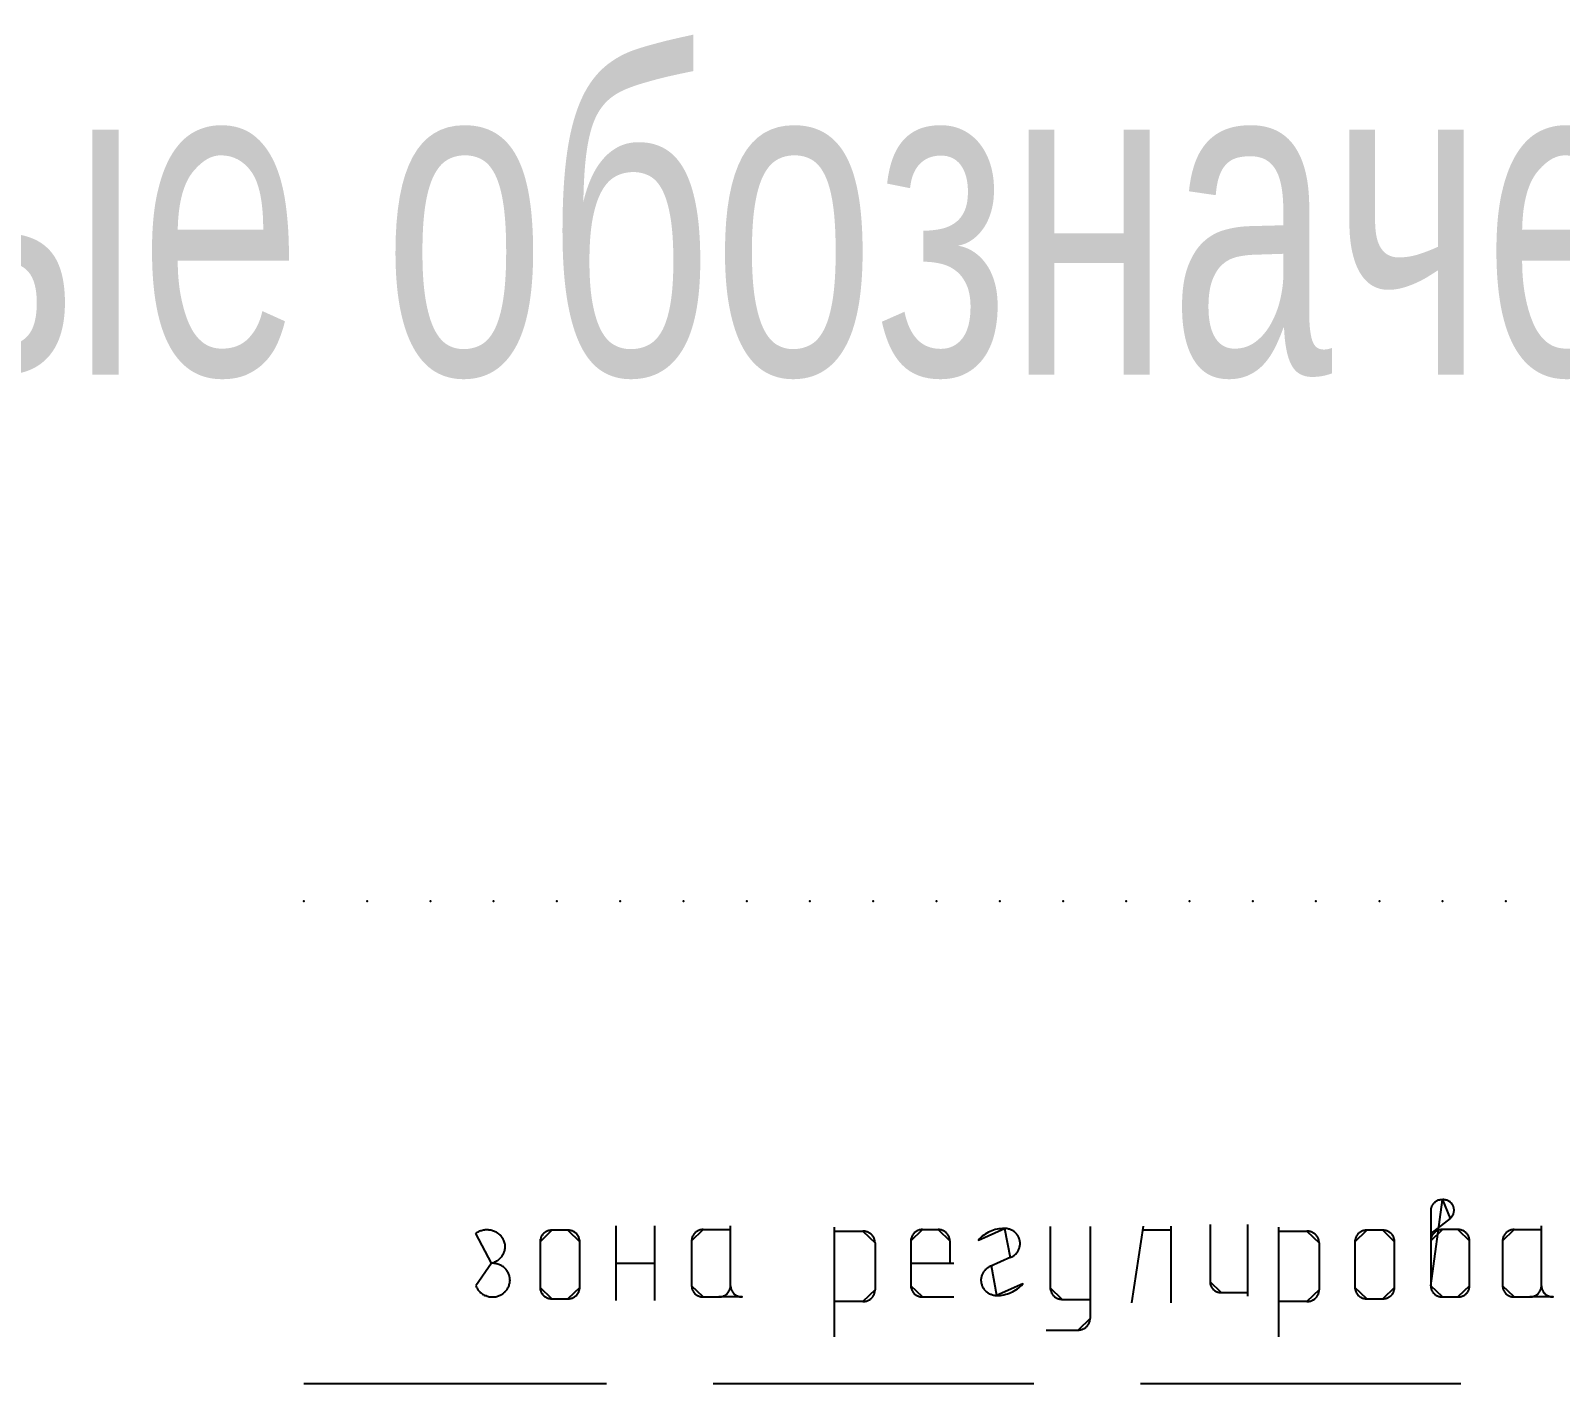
# Model space of a CAD drawing. Extents: x 8646 to 18206, y -17605 to -192.
# Drawn here: x 11101.51 to 11111.74, y -8999.72 to -8990.66 of the extents above; entities that cross this region are included whole.
import ezdxf

# ---------------------------------------------------------------- set-up
doc = ezdxf.new("R2010")
doc.units = 0
doc.layers.get('0').update_dxf_attribs({"linetype": 'CONTINUOUS'})
doc.styles.add('STYLE-ARIAL_NARROW', font='ARIALN.TTF')

msp = doc.modelspace()

# ---------------------------------------------------------------- linework, layer by layer
at = {"color": 8, "linetype": 'CONTINUOUS'}
for p, q in [((11109.397, -8998.653), (11109.397, -8999.037)), ((11109.646, -8998.653), (11109.646, -8999.133)), ((11111.003, -8998.612), (11110.873, -8998.712)), ((11105.1, -8998.691), (11104.994, -8998.691)), ((11105.421, -8998.661), (11105.421, -8999.161)), ((11105.681, -8998.661), (11105.681, -8999.161)), ((11106.006, -8998.687), (11106.189, -8998.687)), ((11106.189, -8999.063), (11106.189, -8998.662)), ((11106.883, -8998.671), (11106.883, -8999.405)), ((11106.883, -8998.697), (11107.074, -8998.697)), ((11107.474, -8998.687), (11107.578, -8998.687)), ((11108.328, -8998.667), (11108.328, -8999.077)), ((11108.594, -8998.667), (11108.594, -8999.282)), ((11108.949, -8998.665), (11108.87, -8999.176)), ((11109.135, -8998.691), (11108.949, -8998.691)), ((11109.135, -8998.665), (11109.135, -8999.176)), ((11109.854, -8998.671), (11109.854, -8999.405)), ((11109.854, -8998.697), (11110.045, -8998.697)), ((11110.552, -8998.691), (11110.446, -8998.691)), ((11111.055, -8998.687), (11110.951, -8998.687)), ((11111.431, -8998.687), (11111.613, -8998.687)), ((11111.613, -8999.063), (11111.613, -8998.662)), ((11104.915, -8998.768), (11104.915, -8999.074)), ((11105.18, -8999.074), (11105.18, -8998.768)), ((11105.928, -8998.762), (11105.928, -8999.063)), ((11107.156, -8998.776), (11107.156, -8999.09)), ((11107.395, -8998.762), (11107.395, -8999.063)), ((11107.656, -8998.762), (11107.656, -8998.912)), ((11110.126, -8998.776), (11110.126, -8999.09)), ((11110.366, -8998.768), (11110.366, -8999.074)), ((11110.631, -8999.074), (11110.631, -8998.768)), ((11111.133, -8999.063), (11111.133, -8998.762)), ((11111.353, -8998.762), (11111.353, -8999.063)), ((11105.421, -8998.911), (11105.681, -8998.911)), ((11107.395, -8998.912), (11107.682, -8998.912)), ((11108.065, -8998.872), (11107.926, -8998.934)), ((11104.994, -8999.15), (11105.1, -8999.15)), ((11106.006, -8999.138), (11106.111, -8999.138)), ((11107.474, -8999.138), (11107.682, -8999.138)), ((11108.408, -8999.154), (11108.594, -8999.154)), ((11109.471, -8999.109), (11109.646, -8999.109)), ((11110.446, -8999.15), (11110.552, -8999.15)), ((11110.951, -8999.138), (11111.055, -8999.138)), ((11111.431, -8999.138), (11111.535, -8999.138)), ((11107.074, -8999.169), (11106.883, -8999.169)), ((11110.045, -8999.169), (11109.854, -8999.169)), ((11108.301, -8999.359), (11108.514, -8999.359)), ((11103.335, -8999.716), (11105.359, -8999.716)), ((11106.073, -8999.716), (11108.217, -8999.716)), ((11108.931, -8999.716), (11111.074, -8999.716))]:
    msp.add_line(p, q, dxfattribs=at)
at = {"color": 8, "linetype": 'CONTINUOUS', "flags": 128}
for points in [[(11110.951, -8998.487), (11110.947, -8998.487), (11110.943, -8998.487), (11110.939, -8998.487), (11110.935, -8998.488), (11110.931, -8998.489), (11110.927, -8998.49), (11110.923, -8998.491), (11110.919, -8998.493), (11110.915, -8998.495), (11110.912, -8998.497), (11110.908, -8998.499), (11110.905, -8998.501), (11110.902, -8998.503), (11110.898, -8998.506), (11110.896, -8998.509), (11110.893, -8998.511), (11110.89, -8998.514), (11110.888, -8998.517), (11110.885, -8998.521), (11110.883, -8998.524), (11110.881, -8998.528), (11110.879, -8998.531), (11110.878, -8998.535), (11110.876, -8998.538), (11110.875, -8998.542), (11110.874, -8998.546), (11110.874, -8998.55), (11110.873, -8998.554), (11110.873, -8998.558), (11110.873, -8998.562), (11110.873, -8999.063)], [(11111.003, -8998.612), (11111.006, -8998.609), (11111.009, -8998.607), (11111.011, -8998.604), (11111.014, -8998.601), (11111.016, -8998.598), (11111.018, -8998.595), (11111.02, -8998.591), (11111.022, -8998.588), (11111.024, -8998.584), (11111.025, -8998.581), (11111.026, -8998.577), (11111.027, -8998.574), (11111.028, -8998.57), (11111.028, -8998.566), (11111.029, -8998.563), (11111.029, -8998.559), (11111.029, -8998.555), (11111.029, -8998.551), (11111.028, -8998.547), (11111.028, -8998.544), (11111.027, -8998.54), (11111.026, -8998.536), (11111.024, -8998.533), (11111.023, -8998.529), (11111.021, -8998.526), (11111.02, -8998.523), (11111.018, -8998.519), (11111.015, -8998.516), (11111.013, -8998.513), (11111.01, -8998.51), (11111.008, -8998.507), (11111.005, -8998.505), (11111.002, -8998.502), (11110.999, -8998.5), (11110.996, -8998.498), (11110.992, -8998.496), (11110.989, -8998.494), (11110.985, -8998.493), (11110.982, -8998.491), (11110.978, -8998.49), (11110.974, -8998.489), (11110.97, -8998.488), (11110.966, -8998.487), (11110.963, -8998.487), (11110.959, -8998.486), (11110.955, -8998.486), (11110.951, -8998.487)], [(11104.485, -8998.712), (11104.49, -8998.708), (11104.496, -8998.705), (11104.501, -8998.702), (11104.506, -8998.699), (11104.512, -8998.696), (11104.518, -8998.694), (11104.524, -8998.692), (11104.53, -8998.691), (11104.536, -8998.689), (11104.542, -8998.688), (11104.548, -8998.687), (11104.554, -8998.687), (11104.561, -8998.687), (11104.567, -8998.687), (11104.573, -8998.688), (11104.579, -8998.688), (11104.585, -8998.689), (11104.591, -8998.691), (11104.597, -8998.693), (11104.603, -8998.695), (11104.609, -8998.697), (11104.615, -8998.7), (11104.62, -8998.703), (11104.625, -8998.706), (11104.631, -8998.709), (11104.635, -8998.713), (11104.64, -8998.717), (11104.645, -8998.721), (11104.649, -8998.725), (11104.653, -8998.73), (11104.657, -8998.735), (11104.66, -8998.74), (11104.664, -8998.745), (11104.666, -8998.75), (11104.669, -8998.756), (11104.671, -8998.761), (11104.673, -8998.767), (11104.675, -8998.773), (11104.677, -8998.779), (11104.678, -8998.784), (11104.678, -8998.79), (11104.679, -8998.796), (11104.679, -8998.802), (11104.679, -8998.808), (11104.678, -8998.814), (11104.677, -8998.82), (11104.676, -8998.826), (11104.675, -8998.832), (11104.673, -8998.838), (11104.671, -8998.843), (11104.668, -8998.849), (11104.666, -8998.854), (11104.663, -8998.859), (11104.659, -8998.865), (11104.656, -8998.869), (11104.652, -8998.874), (11104.648, -8998.879), (11104.643, -8998.883), (11104.639, -8998.887), (11104.634, -8998.891), (11104.629, -8998.895), (11104.624, -8998.898), (11104.619, -8998.901), (11104.613, -8998.904), (11104.607, -8998.906), (11104.602, -8998.909), (11104.596, -8998.911), (11104.59, -8998.912)], [(11104.994, -8998.691), (11104.99, -8998.691), (11104.986, -8998.691), (11104.982, -8998.692), (11104.978, -8998.693), (11104.974, -8998.694), (11104.97, -8998.695), (11104.966, -8998.696), (11104.962, -8998.698), (11104.958, -8998.699), (11104.955, -8998.701), (11104.951, -8998.703), (11104.947, -8998.706), (11104.944, -8998.708), (11104.941, -8998.711), (11104.938, -8998.713), (11104.935, -8998.716), (11104.932, -8998.719), (11104.93, -8998.723), (11104.928, -8998.726), (11104.925, -8998.729), (11104.923, -8998.733), (11104.922, -8998.736), (11104.92, -8998.74), (11104.919, -8998.744), (11104.917, -8998.748), (11104.916, -8998.752), (11104.916, -8998.756), (11104.915, -8998.76), (11104.915, -8998.764), (11104.915, -8998.768)], [(11105.18, -8998.768), (11105.18, -8998.764), (11105.18, -8998.76), (11105.179, -8998.756), (11105.178, -8998.752), (11105.177, -8998.748), (11105.176, -8998.744), (11105.175, -8998.74), (11105.173, -8998.736), (11105.171, -8998.733), (11105.169, -8998.729), (11105.167, -8998.726), (11105.165, -8998.723), (11105.162, -8998.719), (11105.16, -8998.716), (11105.157, -8998.713), (11105.154, -8998.711), (11105.15, -8998.708), (11105.147, -8998.706), (11105.144, -8998.703), (11105.14, -8998.701), (11105.137, -8998.699), (11105.133, -8998.698), (11105.129, -8998.696), (11105.125, -8998.695), (11105.121, -8998.694), (11105.117, -8998.693), (11105.113, -8998.692), (11105.109, -8998.691), (11105.105, -8998.691), (11105.1, -8998.691)], [(11106.006, -8998.687), (11106.002, -8998.687), (11105.998, -8998.687), (11105.994, -8998.688), (11105.99, -8998.689), (11105.986, -8998.689), (11105.982, -8998.691), (11105.978, -8998.692), (11105.975, -8998.693), (11105.971, -8998.695), (11105.967, -8998.697), (11105.964, -8998.699), (11105.96, -8998.701), (11105.957, -8998.704), (11105.954, -8998.706), (11105.951, -8998.709), (11105.948, -8998.712), (11105.946, -8998.715), (11105.943, -8998.718), (11105.941, -8998.721), (11105.939, -8998.724), (11105.937, -8998.728), (11105.935, -8998.731), (11105.933, -8998.735), (11105.932, -8998.739), (11105.931, -8998.743), (11105.93, -8998.746), (11105.929, -8998.75), (11105.929, -8998.754), (11105.928, -8998.758), (11105.928, -8998.762)], [(11107.156, -8998.776), (11107.156, -8998.772), (11107.155, -8998.768), (11107.155, -8998.764), (11107.154, -8998.759), (11107.153, -8998.756), (11107.152, -8998.751), (11107.15, -8998.748), (11107.149, -8998.744), (11107.147, -8998.74), (11107.145, -8998.736), (11107.143, -8998.733), (11107.14, -8998.73), (11107.138, -8998.726), (11107.135, -8998.723), (11107.132, -8998.72), (11107.129, -8998.717), (11107.126, -8998.715), (11107.122, -8998.712), (11107.119, -8998.71), (11107.115, -8998.708), (11107.111, -8998.706), (11107.107, -8998.704), (11107.103, -8998.702), (11107.099, -8998.701), (11107.095, -8998.7), (11107.091, -8998.699), (11107.087, -8998.698), (11107.083, -8998.698), (11107.078, -8998.697), (11107.074, -8998.697)], [(11107.474, -8998.687), (11107.469, -8998.687), (11107.465, -8998.687), (11107.461, -8998.688), (11107.457, -8998.689), (11107.453, -8998.689), (11107.449, -8998.691), (11107.446, -8998.692), (11107.442, -8998.693), (11107.438, -8998.695), (11107.435, -8998.697), (11107.431, -8998.699), (11107.428, -8998.701), (11107.424, -8998.704), (11107.421, -8998.706), (11107.418, -8998.709), (11107.416, -8998.712), (11107.413, -8998.715), (11107.41, -8998.718), (11107.408, -8998.721), (11107.406, -8998.724), (11107.404, -8998.728), (11107.402, -8998.731), (11107.401, -8998.735), (11107.399, -8998.739), (11107.398, -8998.743), (11107.397, -8998.746), (11107.396, -8998.75), (11107.396, -8998.754), (11107.396, -8998.758), (11107.395, -8998.762)], [(11107.656, -8998.762), (11107.656, -8998.758), (11107.656, -8998.754), (11107.655, -8998.75), (11107.654, -8998.746), (11107.653, -8998.743), (11107.652, -8998.739), (11107.651, -8998.735), (11107.649, -8998.731), (11107.647, -8998.728), (11107.645, -8998.724), (11107.643, -8998.721), (11107.641, -8998.718), (11107.639, -8998.715), (11107.636, -8998.712), (11107.633, -8998.709), (11107.63, -8998.706), (11107.627, -8998.704), (11107.624, -8998.701), (11107.62, -8998.699), (11107.617, -8998.697), (11107.613, -8998.695), (11107.61, -8998.693), (11107.606, -8998.692), (11107.602, -8998.691), (11107.598, -8998.689), (11107.594, -8998.689), (11107.59, -8998.688), (11107.586, -8998.687), (11107.582, -8998.687), (11107.578, -8998.687)], [(11108.021, -8998.679), (11108.009, -8998.68), (11107.997, -8998.681), (11107.984, -8998.682), (11107.972, -8998.685), (11107.96, -8998.687), (11107.948, -8998.691), (11107.937, -8998.695), (11107.925, -8998.7), (11107.914, -8998.705), (11107.904, -8998.711), (11107.893, -8998.717), (11107.883, -8998.724), (11107.873, -8998.731), (11107.864, -8998.739), (11107.855, -8998.748), (11107.847, -8998.757)], [(11108.06, -8998.874), (11108.065, -8998.872), (11108.07, -8998.87), (11108.075, -8998.867), (11108.08, -8998.864), (11108.085, -8998.861), (11108.089, -8998.858), (11108.093, -8998.854), (11108.097, -8998.85), (11108.101, -8998.846), (11108.104, -8998.842), (11108.108, -8998.838), (11108.111, -8998.833), (11108.113, -8998.829), (11108.116, -8998.824), (11108.118, -8998.819), (11108.12, -8998.814), (11108.122, -8998.809), (11108.123, -8998.804), (11108.124, -8998.798), (11108.125, -8998.793), (11108.126, -8998.788), (11108.126, -8998.782), (11108.126, -8998.777), (11108.126, -8998.772), (11108.125, -8998.766), (11108.124, -8998.761), (11108.123, -8998.756), (11108.122, -8998.751), (11108.12, -8998.746), (11108.118, -8998.74), (11108.115, -8998.736), (11108.113, -8998.731), (11108.11, -8998.726), (11108.107, -8998.722), (11108.103, -8998.718), (11108.1, -8998.713), (11108.096, -8998.709), (11108.092, -8998.706), (11108.088, -8998.702), (11108.083, -8998.699), (11108.079, -8998.696), (11108.074, -8998.693), (11108.069, -8998.69), (11108.064, -8998.688), (11108.059, -8998.686), (11108.054, -8998.684), (11108.048, -8998.683), (11108.043, -8998.681), (11108.038, -8998.68), (11108.032, -8998.68), (11108.026, -8998.679), (11108.021, -8998.679)], [(11110.126, -8998.776), (11110.126, -8998.772), (11110.126, -8998.768), (11110.125, -8998.764), (11110.124, -8998.759), (11110.124, -8998.756), (11110.122, -8998.751), (11110.121, -8998.748), (11110.119, -8998.744), (11110.117, -8998.74), (11110.115, -8998.736), (11110.113, -8998.733), (11110.111, -8998.73), (11110.108, -8998.726), (11110.105, -8998.723), (11110.102, -8998.72), (11110.099, -8998.717), (11110.096, -8998.715), (11110.093, -8998.712), (11110.089, -8998.71), (11110.085, -8998.708), (11110.082, -8998.706), (11110.078, -8998.704), (11110.074, -8998.702), (11110.07, -8998.701), (11110.066, -8998.7), (11110.062, -8998.699), (11110.057, -8998.698), (11110.053, -8998.698), (11110.049, -8998.697), (11110.045, -8998.697)], [(11110.446, -8998.691), (11110.441, -8998.691), (11110.437, -8998.691), (11110.433, -8998.692), (11110.429, -8998.693), (11110.425, -8998.694), (11110.421, -8998.695), (11110.417, -8998.696), (11110.413, -8998.698), (11110.409, -8998.699), (11110.406, -8998.701), (11110.402, -8998.703), (11110.399, -8998.706), (11110.395, -8998.708), (11110.392, -8998.711), (11110.389, -8998.713), (11110.386, -8998.716), (11110.384, -8998.719), (11110.381, -8998.723), (11110.379, -8998.726), (11110.377, -8998.729), (11110.375, -8998.733), (11110.373, -8998.736), (11110.371, -8998.74), (11110.37, -8998.744), (11110.369, -8998.748), (11110.368, -8998.752), (11110.367, -8998.756), (11110.366, -8998.76), (11110.366, -8998.764), (11110.366, -8998.768)], [(11110.631, -8998.768), (11110.631, -8998.764), (11110.631, -8998.76), (11110.63, -8998.756), (11110.629, -8998.752), (11110.628, -8998.748), (11110.627, -8998.744), (11110.626, -8998.74), (11110.624, -8998.736), (11110.623, -8998.733), (11110.621, -8998.729), (11110.618, -8998.726), (11110.616, -8998.723), (11110.614, -8998.719), (11110.611, -8998.716), (11110.608, -8998.713), (11110.605, -8998.711), (11110.602, -8998.708), (11110.598, -8998.706), (11110.595, -8998.703), (11110.591, -8998.701), (11110.588, -8998.699), (11110.584, -8998.698), (11110.58, -8998.696), (11110.576, -8998.695), (11110.572, -8998.694), (11110.568, -8998.693), (11110.564, -8998.692), (11110.56, -8998.691), (11110.556, -8998.691), (11110.552, -8998.691)], [(11110.951, -8998.687), (11110.947, -8998.687), (11110.943, -8998.687), (11110.939, -8998.688), (11110.935, -8998.689), (11110.931, -8998.689), (11110.927, -8998.691), (11110.923, -8998.692), (11110.919, -8998.693), (11110.915, -8998.695), (11110.912, -8998.697), (11110.908, -8998.699), (11110.905, -8998.701), (11110.902, -8998.704), (11110.898, -8998.706), (11110.896, -8998.709), (11110.893, -8998.712), (11110.89, -8998.715), (11110.888, -8998.718), (11110.885, -8998.721), (11110.883, -8998.724), (11110.881, -8998.728), (11110.879, -8998.731), (11110.878, -8998.735), (11110.876, -8998.739), (11110.875, -8998.743), (11110.874, -8998.746), (11110.874, -8998.75), (11110.873, -8998.754), (11110.873, -8998.758), (11110.873, -8998.762)], [(11111.133, -8998.762), (11111.133, -8998.758), (11111.133, -8998.754), (11111.132, -8998.75), (11111.131, -8998.746), (11111.13, -8998.743), (11111.129, -8998.739), (11111.128, -8998.735), (11111.126, -8998.731), (11111.125, -8998.728), (11111.123, -8998.724), (11111.121, -8998.721), (11111.118, -8998.718), (11111.116, -8998.715), (11111.113, -8998.712), (11111.11, -8998.709), (11111.107, -8998.706), (11111.104, -8998.704), (11111.101, -8998.701), (11111.098, -8998.699), (11111.094, -8998.697), (11111.091, -8998.695), (11111.087, -8998.693), (11111.083, -8998.692), (11111.079, -8998.691), (11111.075, -8998.689), (11111.071, -8998.689), (11111.067, -8998.688), (11111.063, -8998.687), (11111.059, -8998.687), (11111.055, -8998.687)], [(11111.431, -8998.687), (11111.427, -8998.687), (11111.423, -8998.687), (11111.419, -8998.688), (11111.415, -8998.689), (11111.411, -8998.689), (11111.407, -8998.691), (11111.403, -8998.692), (11111.399, -8998.693), (11111.396, -8998.695), (11111.392, -8998.697), (11111.388, -8998.699), (11111.385, -8998.701), (11111.382, -8998.704), (11111.379, -8998.706), (11111.376, -8998.709), (11111.373, -8998.712), (11111.37, -8998.715), (11111.368, -8998.718), (11111.366, -8998.721), (11111.363, -8998.724), (11111.361, -8998.728), (11111.36, -8998.731), (11111.358, -8998.735), (11111.357, -8998.739), (11111.356, -8998.743), (11111.355, -8998.746), (11111.354, -8998.75), (11111.353, -8998.754), (11111.353, -8998.758), (11111.353, -8998.762)], [(11104.485, -8999.063), (11104.488, -8999.068), (11104.49, -8999.074), (11104.493, -8999.079), (11104.496, -8999.084), (11104.499, -8999.089), (11104.503, -8999.094), (11104.507, -8999.098), (11104.511, -8999.103), (11104.515, -8999.107), (11104.52, -8999.111), (11104.525, -8999.115), (11104.53, -8999.118), (11104.535, -8999.122), (11104.541, -8999.125), (11104.546, -8999.127), (11104.552, -8999.129), (11104.558, -8999.132), (11104.563, -8999.133), (11104.569, -8999.135), (11104.575, -8999.136), (11104.582, -8999.137), (11104.588, -8999.138), (11104.594, -8999.138), (11104.6, -8999.138), (11104.606, -8999.138), (11104.612, -8999.137), (11104.619, -8999.136), (11104.625, -8999.135), (11104.631, -8999.133), (11104.636, -8999.131), (11104.642, -8999.129), (11104.648, -8999.126), (11104.653, -8999.124), (11104.659, -8999.121), (11104.664, -8999.117), (11104.669, -8999.114), (11104.673, -8999.11), (11104.678, -8999.106), (11104.682, -8999.102), (11104.686, -8999.097), (11104.69, -8999.093), (11104.694, -8999.088), (11104.697, -8999.083), (11104.7, -8999.077), (11104.703, -8999.072), (11104.705, -8999.067), (11104.707, -8999.061), (11104.709, -8999.055), (11104.711, -8999.05), (11104.712, -8999.044), (11104.713, -8999.038), (11104.713, -8999.032), (11104.714, -8999.026), (11104.713, -8999.02), (11104.713, -8999.014), (11104.712, -8999.008), (11104.711, -8999.002), (11104.71, -8998.996), (11104.708, -8998.991), (11104.706, -8998.985), (11104.704, -8998.98), (11104.701, -8998.974), (11104.698, -8998.969), (11104.695, -8998.964), (11104.691, -8998.959), (11104.688, -8998.954), (11104.684, -8998.95), (11104.679, -8998.945), (11104.675, -8998.941), (11104.67, -8998.937), (11104.665, -8998.934), (11104.66, -8998.93), (11104.655, -8998.927), (11104.649, -8998.925), (11104.644, -8998.922), (11104.638, -8998.92), (11104.632, -8998.918), (11104.626, -8998.916), (11104.62, -8998.915), (11104.614, -8998.914), (11104.608, -8998.913), (11104.602, -8998.912), (11104.596, -8998.912), (11104.59, -8998.912)], [(11107.934, -8998.93), (11107.929, -8998.932), (11107.924, -8998.934), (11107.919, -8998.937), (11107.914, -8998.94), (11107.909, -8998.942), (11107.905, -8998.946), (11107.901, -8998.949), (11107.897, -8998.953), (11107.893, -8998.956), (11107.889, -8998.96), (11107.885, -8998.965), (11107.882, -8998.969), (11107.879, -8998.973), (11107.876, -8998.978), (11107.874, -8998.983), (11107.872, -8998.988), (11107.87, -8998.993), (11107.868, -8998.998), (11107.867, -8999.003), (11107.866, -8999.008), (11107.865, -8999.014), (11107.864, -8999.019), (11107.864, -8999.024), (11107.864, -8999.03), (11107.865, -8999.035), (11107.865, -8999.04), (11107.866, -8999.046), (11107.868, -8999.051), (11107.869, -8999.056), (11107.871, -8999.061), (11107.873, -8999.066), (11107.875, -8999.071), (11107.878, -8999.076), (11107.881, -8999.08), (11107.884, -8999.085), (11107.887, -8999.089), (11107.891, -8999.093), (11107.895, -8999.097), (11107.899, -8999.101), (11107.903, -8999.104), (11107.907, -8999.108), (11107.912, -8999.111), (11107.917, -8999.114), (11107.921, -8999.116), (11107.927, -8999.118), (11107.932, -8999.12), (11107.937, -8999.122), (11107.942, -8999.124), (11107.948, -8999.125), (11107.953, -8999.126), (11107.959, -8999.127), (11107.964, -8999.127), (11107.97, -8999.127)], [(11105.928, -8999.063), (11105.928, -8999.067), (11105.929, -8999.07), (11105.929, -8999.074), (11105.93, -8999.078), (11105.931, -8999.082), (11105.932, -8999.086), (11105.933, -8999.09), (11105.935, -8999.093), (11105.937, -8999.097), (11105.939, -8999.1), (11105.941, -8999.103), (11105.943, -8999.107), (11105.946, -8999.11), (11105.948, -8999.113), (11105.951, -8999.116), (11105.954, -8999.118), (11105.957, -8999.121), (11105.96, -8999.123), (11105.964, -8999.126), (11105.967, -8999.128), (11105.971, -8999.13), (11105.975, -8999.131), (11105.978, -8999.133), (11105.982, -8999.134), (11105.986, -8999.135), (11105.99, -8999.136), (11105.994, -8999.137), (11105.998, -8999.137), (11106.002, -8999.138), (11106.006, -8999.138)], [(11106.111, -8999.138), (11106.115, -8999.138), (11106.119, -8999.137), (11106.123, -8999.137), (11106.127, -8999.136), (11106.131, -8999.135), (11106.135, -8999.134), (11106.139, -8999.133), (11106.142, -8999.131), (11106.146, -8999.13), (11106.15, -8999.128), (11106.153, -8999.126), (11106.157, -8999.123), (11106.16, -8999.121), (11106.163, -8999.118), (11106.166, -8999.116), (11106.169, -8999.113), (11106.171, -8999.11), (11106.174, -8999.107), (11106.176, -8999.103), (11106.178, -8999.1), (11106.18, -8999.097), (11106.182, -8999.093), (11106.184, -8999.09), (11106.185, -8999.086), (11106.186, -8999.082), (11106.187, -8999.078), (11106.188, -8999.074), (11106.188, -8999.07), (11106.189, -8999.067), (11106.189, -8999.063), (11106.189, -8999.067), (11106.189, -8999.07), (11106.19, -8999.074), (11106.19, -8999.078), (11106.191, -8999.082), (11106.193, -8999.086), (11106.194, -8999.09), (11106.195, -8999.093), (11106.197, -8999.097), (11106.199, -8999.1), (11106.201, -8999.103), (11106.204, -8999.107), (11106.206, -8999.11), (11106.209, -8999.113), (11106.212, -8999.116), (11106.215, -8999.118), (11106.218, -8999.121), (11106.221, -8999.123), (11106.224, -8999.126), (11106.228, -8999.128), (11106.231, -8999.13), (11106.235, -8999.131), (11106.239, -8999.133), (11106.243, -8999.134), (11106.247, -8999.135), (11106.251, -8999.136), (11106.255, -8999.137), (11106.259, -8999.137), (11106.263, -8999.138), (11106.267, -8999.138)], [(11107.395, -8999.063), (11107.396, -8999.067), (11107.396, -8999.07), (11107.396, -8999.074), (11107.397, -8999.078), (11107.398, -8999.082), (11107.399, -8999.086), (11107.401, -8999.09), (11107.402, -8999.093), (11107.404, -8999.097), (11107.406, -8999.1), (11107.408, -8999.103), (11107.41, -8999.107), (11107.413, -8999.11), (11107.416, -8999.113), (11107.418, -8999.116), (11107.421, -8999.118), (11107.424, -8999.121), (11107.428, -8999.123), (11107.431, -8999.126), (11107.435, -8999.128), (11107.438, -8999.13), (11107.442, -8999.131), (11107.446, -8999.133), (11107.449, -8999.134), (11107.453, -8999.135), (11107.457, -8999.136), (11107.461, -8999.137), (11107.465, -8999.137), (11107.469, -8999.138), (11107.474, -8999.138)], [(11107.969, -8999.128), (11107.982, -8999.128), (11107.994, -8999.127), (11108.006, -8999.125), (11108.018, -8999.123), (11108.03, -8999.12), (11108.042, -8999.117), (11108.054, -8999.113), (11108.065, -8999.108), (11108.076, -8999.103), (11108.087, -8999.097), (11108.098, -8999.09), (11108.108, -8999.084), (11108.117, -8999.076), (11108.127, -8999.068), (11108.135, -8999.06), (11108.144, -8999.051)], [(11109.397, -8999.037), (11109.397, -8999.041), (11109.397, -8999.044), (11109.398, -8999.048), (11109.398, -8999.052), (11109.399, -8999.056), (11109.4, -8999.059), (11109.402, -8999.063), (11109.403, -8999.066), (11109.405, -8999.07), (11109.407, -8999.073), (11109.409, -8999.076), (11109.411, -8999.079), (11109.413, -8999.082), (11109.416, -8999.085), (11109.419, -8999.088), (11109.421, -8999.09), (11109.424, -8999.093), (11109.427, -8999.095), (11109.431, -8999.097), (11109.434, -8999.099), (11109.437, -8999.101), (11109.441, -8999.103), (11109.445, -8999.104), (11109.448, -8999.105), (11109.452, -8999.106), (11109.456, -8999.107), (11109.46, -8999.108), (11109.464, -8999.108), (11109.468, -8999.109), (11109.471, -8999.109)], [(11110.873, -8999.063), (11110.873, -8999.067), (11110.873, -8999.07), (11110.874, -8999.074), (11110.874, -8999.078), (11110.875, -8999.082), (11110.876, -8999.086), (11110.878, -8999.09), (11110.879, -8999.093), (11110.881, -8999.097), (11110.883, -8999.1), (11110.885, -8999.103), (11110.888, -8999.107), (11110.89, -8999.11), (11110.893, -8999.113), (11110.896, -8999.116), (11110.898, -8999.118), (11110.902, -8999.121), (11110.905, -8999.123), (11110.908, -8999.126), (11110.912, -8999.128), (11110.915, -8999.13), (11110.919, -8999.131), (11110.923, -8999.133), (11110.927, -8999.134), (11110.931, -8999.135), (11110.935, -8999.136), (11110.939, -8999.137), (11110.943, -8999.137), (11110.947, -8999.138), (11110.951, -8999.138)], [(11111.055, -8999.138), (11111.059, -8999.138), (11111.063, -8999.137), (11111.067, -8999.137), (11111.071, -8999.136), (11111.075, -8999.135), (11111.079, -8999.134), (11111.083, -8999.133), (11111.087, -8999.131), (11111.091, -8999.13), (11111.094, -8999.128), (11111.098, -8999.126), (11111.101, -8999.123), (11111.104, -8999.121), (11111.107, -8999.118), (11111.11, -8999.116), (11111.113, -8999.113), (11111.116, -8999.11), (11111.118, -8999.107), (11111.121, -8999.103), (11111.123, -8999.1), (11111.125, -8999.097), (11111.126, -8999.093), (11111.128, -8999.09), (11111.129, -8999.086), (11111.13, -8999.082), (11111.131, -8999.078), (11111.132, -8999.074), (11111.133, -8999.07), (11111.133, -8999.067), (11111.133, -8999.063)], [(11111.353, -8999.063), (11111.353, -8999.067), (11111.353, -8999.07), (11111.354, -8999.074), (11111.355, -8999.078), (11111.356, -8999.082), (11111.357, -8999.086), (11111.358, -8999.09), (11111.36, -8999.093), (11111.361, -8999.097), (11111.363, -8999.1), (11111.366, -8999.103), (11111.368, -8999.107), (11111.37, -8999.11), (11111.373, -8999.113), (11111.376, -8999.116), (11111.379, -8999.118), (11111.382, -8999.121), (11111.385, -8999.123), (11111.388, -8999.126), (11111.392, -8999.128), (11111.396, -8999.13), (11111.399, -8999.131), (11111.403, -8999.133), (11111.407, -8999.134), (11111.411, -8999.135), (11111.415, -8999.136), (11111.419, -8999.137), (11111.423, -8999.137), (11111.427, -8999.138), (11111.431, -8999.138)], [(11111.535, -8999.138), (11111.539, -8999.138), (11111.543, -8999.137), (11111.547, -8999.137), (11111.552, -8999.136), (11111.555, -8999.135), (11111.559, -8999.134), (11111.563, -8999.133), (11111.567, -8999.131), (11111.571, -8999.13), (11111.574, -8999.128), (11111.578, -8999.126), (11111.581, -8999.123), (11111.584, -8999.121), (11111.588, -8999.118), (11111.591, -8999.116), (11111.593, -8999.113), (11111.596, -8999.11), (11111.598, -8999.107), (11111.601, -8999.103), (11111.603, -8999.1), (11111.605, -8999.097), (11111.607, -8999.093), (11111.608, -8999.09), (11111.61, -8999.086), (11111.611, -8999.082), (11111.612, -8999.078), (11111.612, -8999.074), (11111.613, -8999.07), (11111.613, -8999.067), (11111.613, -8999.063), (11111.613, -8999.067), (11111.614, -8999.07), (11111.614, -8999.074), (11111.615, -8999.078), (11111.616, -8999.082), (11111.617, -8999.086), (11111.619, -8999.09), (11111.62, -8999.093), (11111.622, -8999.097), (11111.624, -8999.1), (11111.626, -8999.103), (11111.628, -8999.107), (11111.631, -8999.11), (11111.634, -8999.113), (11111.636, -8999.116), (11111.639, -8999.118), (11111.642, -8999.121), (11111.646, -8999.123), (11111.649, -8999.126), (11111.653, -8999.128), (11111.656, -8999.13), (11111.66, -8999.131), (11111.664, -8999.133), (11111.667, -8999.134), (11111.671, -8999.135), (11111.675, -8999.136), (11111.679, -8999.137), (11111.683, -8999.137), (11111.687, -8999.138), (11111.692, -8999.138)], [(11104.915, -8999.074), (11104.915, -8999.078), (11104.915, -8999.082), (11104.916, -8999.086), (11104.916, -8999.09), (11104.917, -8999.094), (11104.919, -8999.097), (11104.92, -8999.101), (11104.922, -8999.105), (11104.923, -8999.108), (11104.925, -8999.112), (11104.928, -8999.115), (11104.93, -8999.119), (11104.932, -8999.122), (11104.935, -8999.125), (11104.938, -8999.128), (11104.941, -8999.131), (11104.944, -8999.133), (11104.947, -8999.136), (11104.951, -8999.138), (11104.955, -8999.14), (11104.958, -8999.142), (11104.962, -8999.144), (11104.966, -8999.145), (11104.97, -8999.146), (11104.974, -8999.148), (11104.978, -8999.149), (11104.982, -8999.149), (11104.986, -8999.15), (11104.99, -8999.15), (11104.994, -8999.15)], [(11105.1, -8999.15), (11105.105, -8999.15), (11105.109, -8999.15), (11105.113, -8999.149), (11105.117, -8999.149), (11105.121, -8999.148), (11105.125, -8999.146), (11105.129, -8999.145), (11105.133, -8999.144), (11105.137, -8999.142), (11105.14, -8999.14), (11105.144, -8999.138), (11105.147, -8999.136), (11105.15, -8999.133), (11105.154, -8999.131), (11105.157, -8999.128), (11105.16, -8999.125), (11105.162, -8999.122), (11105.165, -8999.119), (11105.167, -8999.115), (11105.169, -8999.112), (11105.171, -8999.108), (11105.173, -8999.105), (11105.175, -8999.101), (11105.176, -8999.097), (11105.177, -8999.094), (11105.178, -8999.09), (11105.179, -8999.086), (11105.18, -8999.082), (11105.18, -8999.078), (11105.18, -8999.074)], [(11107.074, -8999.169), (11107.078, -8999.169), (11107.083, -8999.168), (11107.087, -8999.168), (11107.091, -8999.167), (11107.095, -8999.166), (11107.099, -8999.165), (11107.103, -8999.164), (11107.107, -8999.162), (11107.111, -8999.16), (11107.115, -8999.158), (11107.119, -8999.156), (11107.122, -8999.154), (11107.126, -8999.151), (11107.129, -8999.149), (11107.132, -8999.146), (11107.135, -8999.143), (11107.138, -8999.14), (11107.14, -8999.136), (11107.143, -8999.133), (11107.145, -8999.129), (11107.147, -8999.126), (11107.149, -8999.122), (11107.15, -8999.118), (11107.152, -8999.114), (11107.153, -8999.111), (11107.154, -8999.106), (11107.155, -8999.103), (11107.155, -8999.098), (11107.156, -8999.094), (11107.156, -8999.09)], [(11108.328, -8999.077), (11108.328, -8999.081), (11108.328, -8999.085), (11108.329, -8999.089), (11108.33, -8999.093), (11108.331, -8999.097), (11108.332, -8999.101), (11108.333, -8999.104), (11108.335, -8999.108), (11108.336, -8999.112), (11108.338, -8999.115), (11108.341, -8999.119), (11108.343, -8999.122), (11108.346, -8999.125), (11108.348, -8999.128), (11108.351, -8999.131), (11108.354, -8999.134), (11108.357, -8999.137), (11108.361, -8999.139), (11108.364, -8999.141), (11108.368, -8999.143), (11108.371, -8999.145), (11108.375, -8999.147), (11108.379, -8999.148), (11108.383, -8999.15), (11108.387, -8999.151), (11108.391, -8999.152), (11108.395, -8999.153), (11108.399, -8999.153), (11108.404, -8999.154), (11108.408, -8999.154)], [(11110.045, -8999.169), (11110.049, -8999.169), (11110.053, -8999.168), (11110.057, -8999.168), (11110.062, -8999.167), (11110.066, -8999.166), (11110.07, -8999.165), (11110.074, -8999.164), (11110.078, -8999.162), (11110.082, -8999.16), (11110.085, -8999.158), (11110.089, -8999.156), (11110.093, -8999.154), (11110.096, -8999.151), (11110.099, -8999.149), (11110.102, -8999.146), (11110.105, -8999.143), (11110.108, -8999.14), (11110.111, -8999.136), (11110.113, -8999.133), (11110.115, -8999.129), (11110.117, -8999.126), (11110.119, -8999.122), (11110.121, -8999.118), (11110.122, -8999.114), (11110.124, -8999.111), (11110.124, -8999.106), (11110.125, -8999.103), (11110.126, -8999.098), (11110.126, -8999.094), (11110.126, -8999.09)], [(11110.366, -8999.074), (11110.366, -8999.078), (11110.366, -8999.082), (11110.367, -8999.086), (11110.368, -8999.09), (11110.369, -8999.094), (11110.37, -8999.097), (11110.371, -8999.101), (11110.373, -8999.105), (11110.375, -8999.108), (11110.377, -8999.112), (11110.379, -8999.115), (11110.381, -8999.119), (11110.384, -8999.122), (11110.386, -8999.125), (11110.389, -8999.128), (11110.392, -8999.131), (11110.395, -8999.133), (11110.399, -8999.136), (11110.402, -8999.138), (11110.406, -8999.14), (11110.409, -8999.142), (11110.413, -8999.144), (11110.417, -8999.145), (11110.421, -8999.146), (11110.425, -8999.148), (11110.429, -8999.149), (11110.433, -8999.149), (11110.437, -8999.15), (11110.441, -8999.15), (11110.446, -8999.15)], [(11110.552, -8999.15), (11110.556, -8999.15), (11110.56, -8999.15), (11110.564, -8999.149), (11110.568, -8999.149), (11110.572, -8999.148), (11110.576, -8999.146), (11110.58, -8999.145), (11110.584, -8999.144), (11110.588, -8999.142), (11110.591, -8999.14), (11110.595, -8999.138), (11110.598, -8999.136), (11110.602, -8999.133), (11110.605, -8999.131), (11110.608, -8999.128), (11110.611, -8999.125), (11110.614, -8999.122), (11110.616, -8999.119), (11110.618, -8999.115), (11110.621, -8999.112), (11110.623, -8999.108), (11110.624, -8999.105), (11110.626, -8999.101), (11110.627, -8999.097), (11110.628, -8999.094), (11110.629, -8999.09), (11110.63, -8999.086), (11110.631, -8999.082), (11110.631, -8999.078), (11110.631, -8999.074)], [(11108.514, -8999.359), (11108.519, -8999.359), (11108.523, -8999.358), (11108.527, -8999.358), (11108.531, -8999.357), (11108.535, -8999.356), (11108.539, -8999.355), (11108.543, -8999.354), (11108.547, -8999.352), (11108.551, -8999.35), (11108.554, -8999.348), (11108.558, -8999.346), (11108.561, -8999.344), (11108.565, -8999.342), (11108.568, -8999.339), (11108.571, -8999.336), (11108.574, -8999.333), (11108.577, -8999.33), (11108.579, -8999.327), (11108.581, -8999.324), (11108.584, -8999.32), (11108.586, -8999.317), (11108.587, -8999.313), (11108.589, -8999.309), (11108.591, -8999.306), (11108.592, -8999.302), (11108.593, -8999.298), (11108.593, -8999.294), (11108.594, -8999.29), (11108.594, -8999.286), (11108.594, -8999.282)]]:
    msp.add_lwpolyline(points, close=True, dxfattribs=at)
at = {"color": 8, "linetype": 'CONTINUOUS'}
for p in [(11103.335, -8996.488), (11103.335, -8996.488), (11103.758, -8996.488), (11103.758, -8996.488), (11104.181, -8996.488), (11104.181, -8996.488), (11104.604, -8996.488), (11104.604, -8996.488), (11105.027, -8996.488), (11105.451, -8996.488), (11105.451, -8996.488), (11105.451, -8996.488), (11105.451, -8996.488), (11105.874, -8996.488), (11105.874, -8996.488), (11106.297, -8996.488), (11106.297, -8996.488), (11106.72, -8996.488), (11106.72, -8996.488), (11107.143, -8996.488), (11107.143, -8996.488), (11107.566, -8996.488), (11107.566, -8996.488), (11107.99, -8996.488), (11107.99, -8996.488), (11107.99, -8996.488), (11107.99, -8996.488), (11108.413, -8996.488), (11108.413, -8996.488), (11108.836, -8996.488), (11108.836, -8996.488), (11109.259, -8996.488), (11109.259, -8996.488), (11109.682, -8996.488), (11109.682, -8996.488), (11110.105, -8996.488), (11110.105, -8996.488), (11110.529, -8996.488), (11110.529, -8996.488), (11110.529, -8996.488), (11110.529, -8996.488), (11110.952, -8996.488), (11110.952, -8996.488), (11111.375, -8996.488), (11111.375, -8996.488)]:
    msp.add_point(p, dxfattribs=at)

# ---------------------------------------------------------------- texts
at = {"color": 8, "linetype": 'CONTINUOUS', "style": 'STYLE-ARIAL_NARROW', "width": 0.79841}
msp.add_text('Условные обозначения линий градостроительного регулирования', height=2.13484, dxfattribs=at).set_placement((11094.23, -8992.965))

doc.saveas('drawing.dxf')
